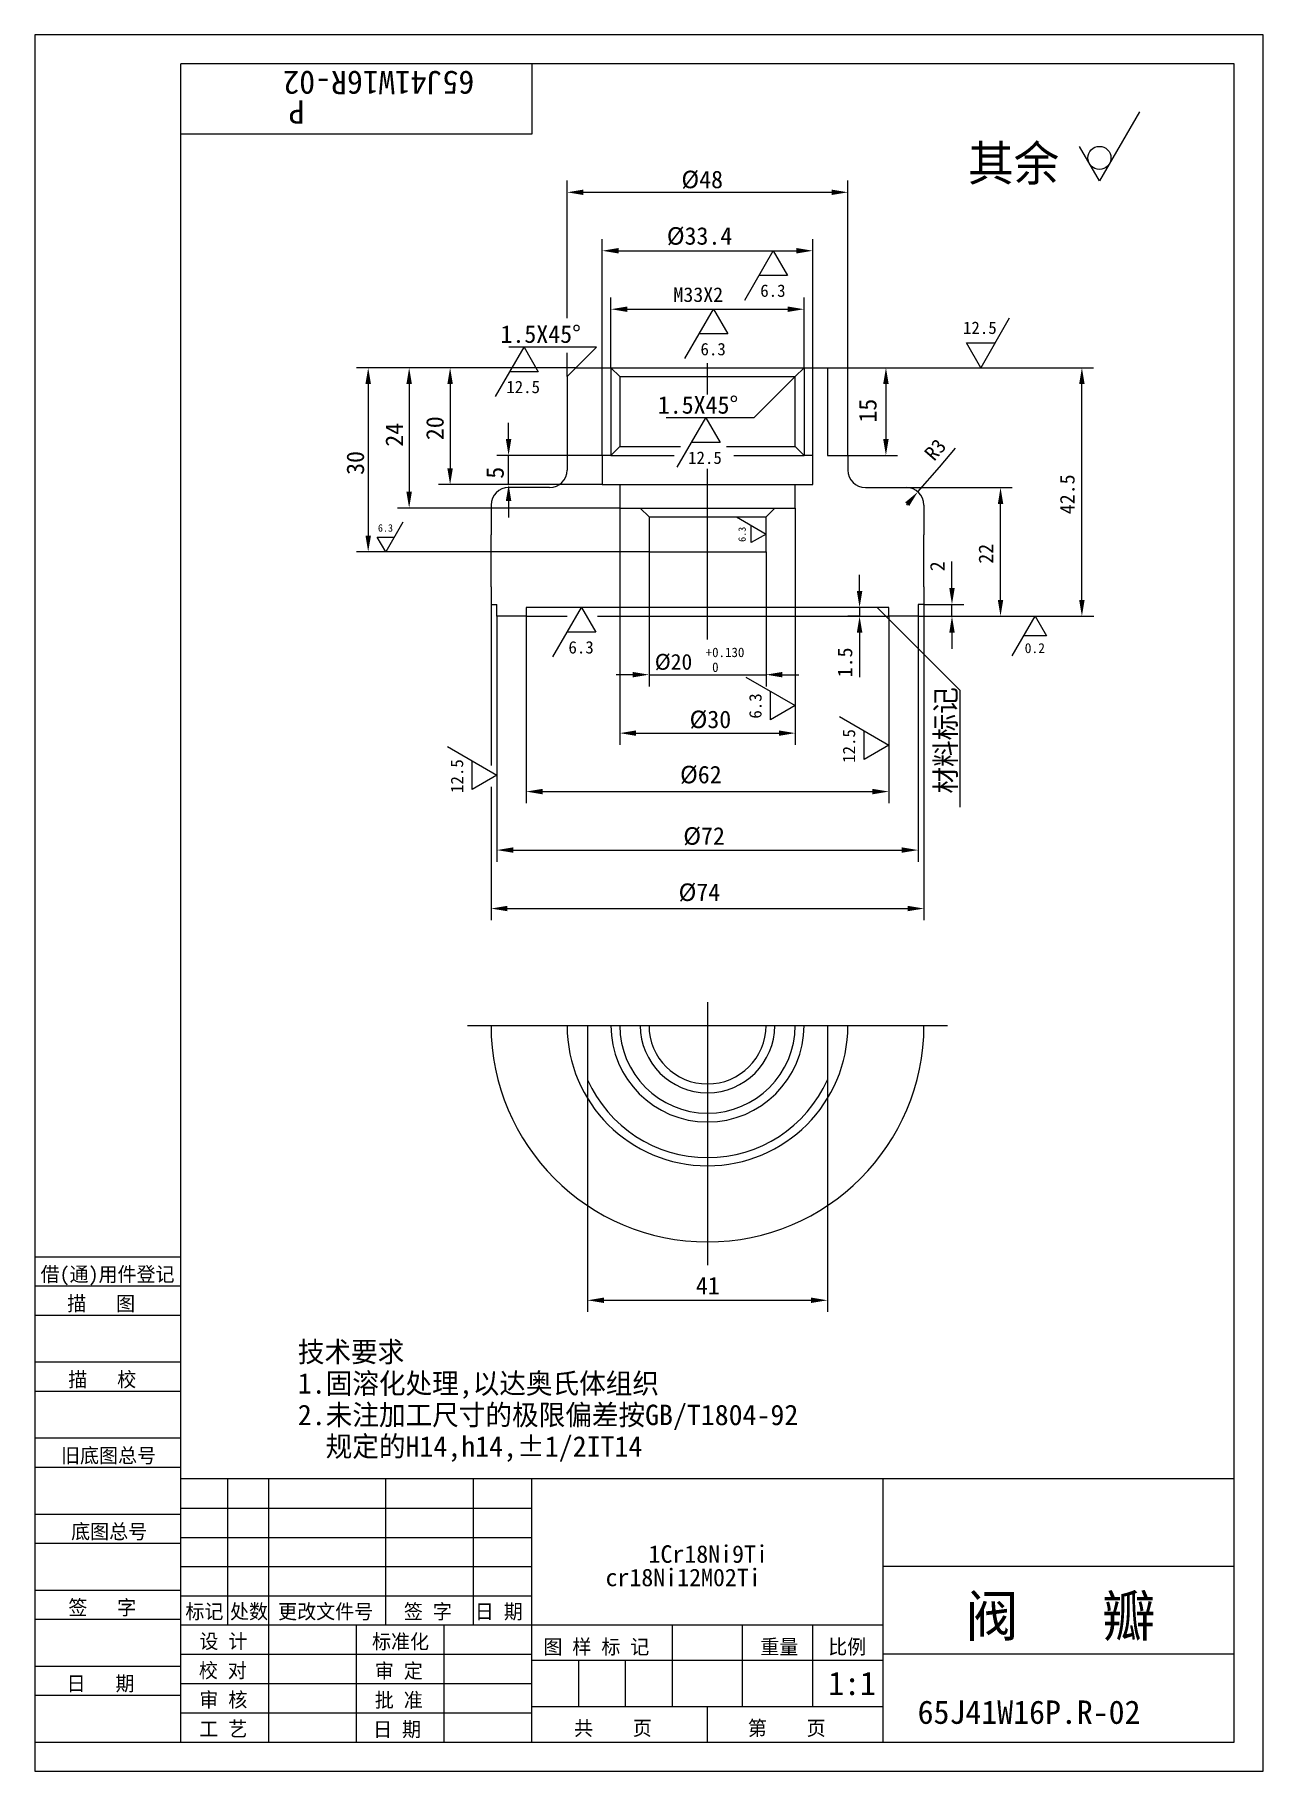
# Model space of a CAD drawing. Header units: metres. Extents: x 0 to 210, y 0 to 297.
import ezdxf

# ---------------------------------------------------------------- set-up
doc = ezdxf.new("R2010")
doc.units = ezdxf.units.M
for name, color, linetype in [('B', 3, 'Continuous'), ('C', 6, 'Continuous'), ('D', 1, 'Continuous'), ('FL', 5, 'Continuous'), ('HA', 5, 'Continuous'), ('T', 7, 'Continuous'), ('TL', 4, 'Continuous')]:
    doc.layers.add(name, color=color, linetype=linetype)

# ---------------------------------------------------------------- blocks, each defined once
blk = doc.blocks.new('TUKUN4')
at = {"layer": 'FL'}
for p, q in [((0, 297), (0, 0)), ((210, 297), (0, 297)), ((210, 0), (210, 297)), ((0, 78), (25, 78)), ((0, 70), (25, 70)), ((0, 65), (25, 65)), ((0, 57), (25, 57)), ((0, 52), (25, 52)), ((33, 25), (33, 50)), ((40, 5), (40, 50)), ((60, 25), (60, 50)), ((75, 25), (75, 50)), ((25, 45), (85, 45)), ((0, 44), (25, 44)), ((0, 39), (25, 39)), ((25, 40), (85, 40)), ((25, 35), (85, 35)), ((0, 31), (25, 31)), ((25, 30), (85, 30)), ((0, 26), (25, 26)), ((70, 5), (70, 25)), ((0, 18), (25, 18)), ((25, 20), (85, 20)), ((25, 15), (85, 15)), ((0, 13), (25, 13)), ((25, 10), (85, 10)), ((0, 0), (210, 0))]:
    blk.add_line(p, q, dxfattribs=at)
at = {"layer": 'TL'}
for p, q in [((25, 5), (25, 292)), ((205, 292), (25, 292)), ((85, 292), (85, 280)), ((205, 5), (205, 292)), ((85, 280), (25, 280)), ((0, 88), (25, 88)), ((0, 83), (25, 83)), ((205, 50), (25, 50)), ((85, 5), (85, 50)), ((145, 5), (145, 50)), ((205, 35), (145, 35)), ((145, 25), (25, 25)), ((55, 5), (55, 25)), ((109, 11), (109, 25)), ((121, 11), (121, 25)), ((133, 11), (133, 25)), ((85, 19), (145, 19)), ((93, 11), (93, 19)), ((101, 11), (101, 19)), ((205, 20), (145, 20)), ((145, 11), (85, 11)), ((115, 5), (115, 11)), ((0, 5), (205, 5))]:
    blk.add_line(p, q, dxfattribs=at)
at = {"layer": 'T'}
for s, p in [('借(通)用件登记', (1, 83.76)), ('描   图', (5.56, 78.76)), ('描   校', (5.74, 65.76)), ('旧底图总号', (4.49, 52.76)), ('底图总号', (6.22, 39.76)), ('签   字', (5.74, 26.76)), ('标记', (25.75, 26.07)), ('处数', (33.38, 26.07)), ('更改文件号', (41.61, 26.07)), ('签 字', (63.1, 26.07)), ('日 期', (75.23, 26.07)), ('设 计', (28.14, 20.99)), ('标准化', (57.65, 20.93)), ('图 样 标 记', (86.95, 20.04)), ('重量', (124.03, 20.04)), ('比例', (135.64, 20.04)), ('校 对', (28.05, 15.99)), ('审 定', (58.13, 15.93)), ('日   期', (5.45, 13.76)), ('审 核', (28.14, 10.99)), ('批 准', (58.13, 10.93)), ('共    页', (92.18, 6.13)), ('第    页', (121.9, 6.13)), ('工 艺', (28.14, 5.99)), ('日 期', (57.84, 5.93))]:
    blk.add_text(s, height=2.5, dxfattribs=at).set_placement(p)

msp = doc.modelspace()

# ---------------------------------------------------------------- linework, layer by layer
at = {"layer": 'B'}
msp.add_lwpolyline([(98.5, 127.55, 1), (131.5, 127.55, 1)], format="xyb", dxfattribs=at)
at = {"layer": 'C'}
for points in [[(115, 235.47), (115, 240.82)], [(115, 193.55), (115, 222.78)], [(115, 131.55), (115, 86.55)], [(74, 127.55), (156, 127.55)]]:
    msp.add_lwpolyline(points, dxfattribs=at)
at = {"layer": 'D'}
for p, q in [((188.83, 283.83), (182, 272)), ((182, 272), (178.58, 277.91)), ((91, 248.52), (91, 272.05)), ((139, 225.05), (139, 272.05)), ((93.8, 270.05), (136.2, 270.05)), ((97, 225.05), (97, 262.05)), ((133, 225.05), (133, 262.05)), ((99.8, 260.05), (130.2, 260.05)), ((121.36, 251.6), (126.24, 260.05)), ((126.24, 260.05), (128.68, 255.83)), ((128.68, 255.83), (123.8, 255.83)), ((98.5, 240.05), (98.5, 252.05)), ((101.3, 250.05), (128.7, 250.05)), ((111.15, 241.6), (116.03, 250.05)), ((116.03, 250.05), (118.47, 245.83)), ((131.5, 240.05), (131.5, 252.05)), ((166.59, 248.5), (161.71, 240.05)), ((78.76, 235.14), (83.64, 243.59)), ((83.64, 243.59), (86.08, 239.37)), ((118.47, 245.83), (113.59, 245.83)), ((161.71, 240.05), (159.27, 244.28)), ((159.27, 244.28), (164.15, 244.28)), ((91, 238.55), (91, 242.57)), ((92.5, 240.05), (55, 240.05)), ((92.5, 240.05), (62, 240.05)), ((80.02, 240.05), (69, 240.05)), ((86.08, 239.37), (81.2, 239.37)), ((92.5, 240.05), (86.8, 240.05)), ((135.5, 240.05), (181, 240.05)), ((135.5, 240.05), (147.5, 240.05)), ((57, 237.25), (57, 211.35)), ((64, 237.25), (64, 218.85)), ((71, 237.25), (71, 222.85)), ((145.5, 237.25), (145.5, 227.85)), ((179, 200.35), (179, 237.25)), ((81, 227.85), (81, 230.65)), ((109.84, 223.03), (114.72, 231.48)), ((114.72, 231.48), (117.16, 227.26)), ((117.16, 227.26), (112.28, 227.26)), ((154.63, 223.05), (157.42, 226.27)), ((97, 225.05), (79, 225.05)), ((81, 220.05), (81, 225.05)), ((139, 225.05), (147.5, 225.05)), ((150.96, 218.82), (154.63, 223.05)), ((97, 220.05), (69, 220.05)), ((97, 220.05), (79, 220.05)), ((81, 217.25), (81, 214.45)), ((149, 219.55), (167.09, 219.55)), ((100, 216.05), (62, 216.05)), ((100, 216.05), (100, 175.55)), ((119.93, 214.52), (125, 211.59)), ((130, 216.05), (130, 175.55)), ((149.13, 216.71), (149, 216.55)), ((165.09, 200.35), (165.09, 216.75)), ((58.54, 211.09), (61.46, 211.09)), ((60, 208.55), (58.54, 211.09)), ((62.93, 213.62), (60, 208.55)), ((122.47, 210.13), (122.47, 213.06)), ((125, 211.59), (122.47, 210.13)), ((105, 208.55), (55, 208.55)), ((105, 208.55), (105, 185.55)), ((125, 208.55), (125, 185.55)), ((156.79, 205.15), (156.79, 206.91)), ((156.79, 202.35), (156.79, 205.15)), ((78, 202.55), (78, 172.03)), ((141, 201.85), (141, 204.65)), ((152, 202.55), (152, 145.55)), ((88.58, 190.6), (93.46, 199.05)), ((93.46, 199.05), (95.89, 194.83)), ((141, 199.05), (139, 199.05)), ((141, 199.05), (141, 197.55)), ((152, 199.55), (158.79, 199.55)), ((156.79, 197.55), (156.79, 199.55)), ((79, 197.55), (79, 155.55)), ((84, 197.55), (84, 165.55)), ((141, 197.55), (139, 197.55)), ((146, 197.55), (146, 165.55)), ((151, 197.55), (158.79, 197.55)), ((151, 197.55), (164, 197.55)), ((151, 197.55), (151, 155.55)), ((158.79, 197.55), (167.09, 197.55)), ((167.09, 197.55), (181.02, 197.55)), ((167.1, 190.79), (171, 197.55)), ((171, 197.55), (172.95, 194.17)), ((95.89, 194.83), (91.02, 194.83)), ((141, 194.75), (141, 191.95)), ((156.79, 194.75), (156.79, 191.95)), ((172.95, 194.17), (169.05, 194.17)), ((141, 191.95), (141, 187.1)), ((102.2, 187.55), (99.4, 187.55)), ((105, 187.55), (125, 187.55)), ((121.55, 187.14), (130, 182.26)), ((127.8, 187.55), (130.6, 187.55)), ((125.78, 179.82), (125.78, 184.7)), ((130, 182.26), (125.78, 179.82)), ((137.55, 180.39), (146, 175.51)), ((70.55, 175.24), (79, 170.36)), ((102.8, 177.55), (127.2, 177.55)), ((141.78, 173.07), (141.78, 177.95)), ((146, 175.51), (141.78, 173.07)), ((74.78, 167.92), (74.78, 172.8)), ((79, 170.36), (74.78, 167.92)), ((78, 168.39), (78, 145.55)), ((86.8, 167.55), (143.2, 167.55)), ((81.8, 157.55), (148.2, 157.55)), ((80.8, 147.55), (149.2, 147.55)), ((94.5, 115.07), (94.5, 78.55)), ((135.5, 115.07), (135.5, 78.55)), ((97.3, 80.55), (132.7, 80.55))]:
    msp.add_line(p, q, dxfattribs=at)
for points in [[(92.5, 240.05), (96.04, 243.59), (81.04, 243.59)], [(130, 238.55), (122.93, 231.48), (107.93, 231.48)], [(144, 199.05), (158.14, 184.91), (158.14, 164.91)]]:
    msp.add_lwpolyline(points, dxfattribs=at)
msp.add_circle((182, 275.94), 1.97, dxfattribs=at)
for points in [[(93.8, 270.52), (93.8, 269.59), (91, 270.05)], [(136.2, 270.52), (136.2, 269.59), (139, 270.05)], [(99.8, 260.52), (99.8, 259.59), (97, 260.05)], [(130.2, 260.52), (130.2, 259.59), (133, 260.05)], [(101.3, 250.52), (101.3, 249.59), (98.5, 250.05)], [(128.7, 250.52), (128.7, 249.59), (131.5, 250.05)], [(56.53, 237.25), (57.47, 237.25), (57, 240.05)], [(63.53, 237.25), (64.47, 237.25), (64, 240.05)], [(70.53, 237.25), (71.47, 237.25), (71, 240.05)], [(145.03, 237.25), (145.97, 237.25), (145.5, 240.05)], [(178.53, 237.25), (179.47, 237.25), (179, 240.05)], [(80.53, 227.85), (81.47, 227.85), (81, 225.05)], [(145.03, 227.85), (145.97, 227.85), (145.5, 225.05)], [(70.53, 222.85), (71.47, 222.85), (71, 220.05)], [(80.53, 217.25), (81.47, 217.25), (81, 220.05)], [(63.53, 218.85), (64.47, 218.85), (64, 216.05)], [(149.48, 216.4), (148.78, 217.01), (150.96, 218.82)], [(164.63, 216.75), (165.56, 216.75), (165.09, 219.55)], [(56.53, 211.35), (57.47, 211.35), (57, 208.55)], [(156.33, 202.35), (157.26, 202.35), (156.79, 199.55)], [(140.53, 201.85), (141.47, 201.85), (141, 199.05)], [(164.63, 200.35), (165.56, 200.35), (165.09, 197.55)], [(178.53, 200.35), (179.47, 200.35), (179, 197.55)], [(140.53, 194.75), (141.47, 194.75), (141, 197.55)], [(156.33, 194.75), (157.26, 194.75), (156.79, 197.55)], [(102.2, 188.02), (102.2, 187.09), (105, 187.55)], [(127.8, 188.02), (127.8, 187.09), (125, 187.55)], [(102.8, 178.02), (102.8, 177.09), (100, 177.55)], [(127.2, 178.02), (127.2, 177.09), (130, 177.55)], [(86.8, 168.02), (86.8, 167.09), (84, 167.55)], [(143.2, 168.02), (143.2, 167.09), (146, 167.55)], [(81.8, 158.02), (81.8, 157.09), (79, 157.55)], [(148.2, 158.02), (148.2, 157.09), (151, 157.55)], [(80.8, 148.02), (80.8, 147.09), (78, 147.55)], [(149.2, 148.02), (149.2, 147.09), (152, 147.55)], [(97.3, 81.02), (97.3, 80.09), (94.5, 80.55)], [(132.7, 81.02), (132.7, 80.09), (135.5, 80.55)]]:
    msp.add_solid(points, dxfattribs=at)
at = {"layer": 'HA'}
for points in [[(98.5, 240.05), (98.5, 225.05)], [(131.5, 240.05), (131.5, 225.05)]]:
    msp.add_lwpolyline(points, dxfattribs=at)
at = {"layer": 'TL'}
for p, q in [((91, 238.55), (91, 222.55)), ((88, 219.55), (81, 219.55)), ((142, 219.55), (149, 219.55)), ((78, 216.55), (78, 211.49)), ((152, 216.55), (152, 211.49)), ((78, 202.55), (78, 199.55)), ((152, 202.55), (152, 199.55)), ((78, 199.55), (79, 199.55)), ((152, 199.55), (151, 199.55))]:
    msp.add_line(p, q, dxfattribs=at)
for points in [[(91, 238.55), (92.5, 240.05), (98.5, 240.05)], [(98.5, 240.05), (131.5, 240.05)], [(100, 238.55), (130, 238.55)], [(100, 226.55), (110.39, 226.55)], [(118.25, 226.55), (130, 226.55)], [(98.5, 225.05), (109.3, 225.05)], [(119.52, 225.05), (131.5, 225.05)], [(100, 220.05), (130, 220.05)], [(103.5, 216.05), (126.5, 216.05)], [(105, 214.55), (125, 214.55)], [(105, 208.55), (125, 208.55)], [(151, 199.55), (151, 197.55), (146, 197.55), (146, 199.05), (84, 199.05), (84, 197.55), (79, 197.55), (79, 199.55)], [(84, 197.55), (91.01, 197.55)], [(96.22, 197.55), (146, 197.55)], [(94.5, 127.55), (94.5, 115.07)], [(135.5, 127.55), (135.5, 115.07)]]:
    msp.add_lwpolyline(points, dxfattribs=at)
for points in [[(98.5, 240.05), (100, 238.55), (100, 226.55), (98.5, 225.05), (97, 225.05), (97, 220.05), (100, 220.05), (100, 216.05), (103.5, 216.05), (105, 214.55), (105, 208.55), (125, 208.55), (125, 214.55), (126.5, 216.05), (130, 216.05), (130, 220.05), (133, 220.05), (133, 225.05), (131.5, 225.05), (130, 226.55), (130, 238.55), (131.5, 240.05), (135.5, 240.05), (135.5, 225.05), (139, 225.05), (139, 222.55, 0.69)], [(78, 202.55), (78, 211.49, -0.69)], [(152, 202.55), (152, 211.49, 0.69)], [(78, 127.55, 1), (152, 127.55, 1)], [(91, 127.55, 1), (139, 127.55, 1)], [(100, 127.55, 1), (130, 127.55, 1)], [(103.5, 127.55, 1), (126.5, 127.55, 1)], [(105, 127.55, 1), (125, 127.55, 1)], [(94.5, 118.28, 0.65), (135.5, 118.28, 0.65)]]:
    msp.add_lwpolyline(points, format="xyb", dxfattribs=at)
for centre, start, end in [((88, 222.55), 270, 0), ((142, 222.55), 180, 270), ((81, 216.55), 90, 180), ((149, 216.55), 0, 90)]:
    msp.add_arc(centre, 3, start, end, dxfattribs=at)

# ---------------------------------------------------------------- block references
at = {"layer": 'D'}
msp.add_blockref('TUKUN4', (0, 0), dxfattribs=at)

# ---------------------------------------------------------------- texts
for s, height, rotation, p in [('65J41W16R-02', 4, 180, (75.14, 290.8)), ('P', 4, 180, (46.13, 285.77)), ('15', 3, 90, (143.89, 230.66)), ('24', 3, 90, (62.95, 226.55)), ('20', 3, 90, (69.9, 227.66)), ('R3', 2.5, 49.09, (153.75, 223.94)), ('30', 3, 90, (56.29, 221.72)), ('5', 3, 90, (80.17, 221.07)), ('42.5', 2.5, 90, (177.75, 215)), ('6.3', 1.27, 90, (121.54, 210.26)), ('22', 2.5, 90, (163.84, 206.53)), ('2', 2.5, 90, (155.54, 205.24)), ('1.5', 2.5, 90, (139.75, 187.1)), ('6.3', 2.12, 90, (124.24, 180.03)), ('材料标记', 3.5, 90, (157.44, 167.22)), ('12.5', 2.12, 90, (140.24, 172.47)), ('12.5', 2.12, 90, (73.24, 167.32))]:
    msp.add_text(s, height=height, rotation=rotation, dxfattribs=at).set_placement(p)
for s, height, p in [('其余', 6, (159.53, 272)), ('%%C48', 3, (110.54, 270.75)), ('%%C33.4', 3, (108.05, 261.09)), ('M33X2', 2.5, (109.17, 251.3)), ('6.3', 2.12, (124.02, 252.17)), ('1.5X45%%d', 3, (79.61, 244.3)), ('12.5', 2.12, (158.67, 245.82)), ('6.3', 2.12, (113.8, 242.17)), ('12.5', 2.12, (80.6, 235.7)), ('1.5X45%%d', 3, (106.51, 232.19)), ('12.5', 2.12, (111.68, 223.6)), ('6.3', 1.27, (58.66, 212.01)), ('6.3', 2.12, (91.23, 191.17)), ('%%C20', 2.7, (105.99, 188.4)), ('+0.130', 1.62, (114.69, 190.56)), ('0.2', 1.7, (169.22, 191.24)), (' 0', 1.62, (114.69, 188.02)), ('%%c30', 3, (111.94, 178.41)), ('%%C62', 3, (110.31, 168.97)), ('%%C72', 3, (110.86, 158.47)), ('%%C74', 3, (110.06, 148.85)), ('41', 3, (113.01, 81.56)), ('技术要求', 3.5, (44.97, 69.98)), ('1.固溶化处理,以达奥氏体组织', 3.5, (44.97, 64.59)), ('2.未注加工尺寸的极限偏差按GB/T1804-92          ', 3.5, (44.97, 59.2)), ('  规定的H14,h14,%%P1/2IT14', 3.5, (44.97, 53.81)), ('1Cr18Ni9Ti', 3, (104.92, 35.65)), ('cr18Ni12M02Ti', 3, (97.57, 31.65)), ('阀   瓣', 7, (159.08, 23.07)), ('1:1', 4, (135.64, 13.04)), ('65J41W16P.R-02', 4, (150.92, 8.11))]:
    msp.add_text(s, height=height, dxfattribs=at).set_placement(p)

doc.saveas('drawing.dxf')
